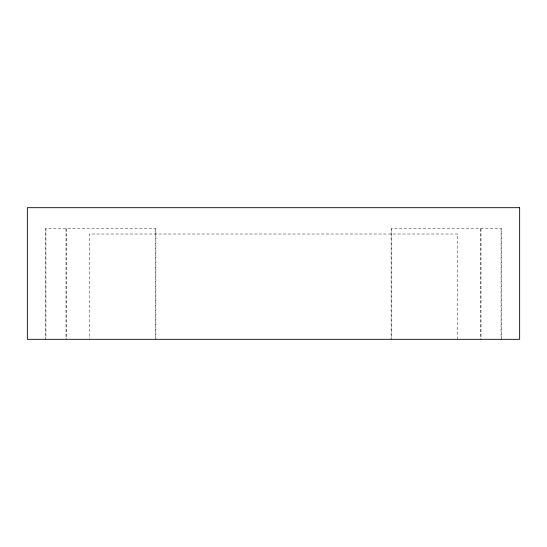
<?xml version="1.0" encoding="UTF-8"?>
<svg xmlns="http://www.w3.org/2000/svg" width="547" height="547" viewBox="0 0 547 547"><rect width="100%" height="100%" fill="white"/><g stroke="black" fill="none" stroke-linecap="round" stroke-linejoin="round"><path stroke-width="0.41" stroke-dasharray="2.73 2.05" d="M501.763 339.318L501.763 228.749L391.112 228.749L391.112 339.318M501.059 228.749L501.059 339.318M481.004 228.749L481.004 339.318M480.3 228.749L480.3 339.318M457.784 339.318L457.784 234.013L89.216 234.013L89.216 339.318M391.816 228.749L391.816 339.318M155.888 339.318L155.888 228.749L45.237 228.749L45.237 339.318M155.184 228.749L155.184 339.318M66.7 228.749L66.7 339.318M65.996 228.749L65.996 339.318M45.941 228.749L45.941 339.318"/><path stroke-width="0.82" d="M519.65 207.682L27.35 207.682L27.35 339.318L519.65 339.318L519.65 207.682"/></g></svg>
